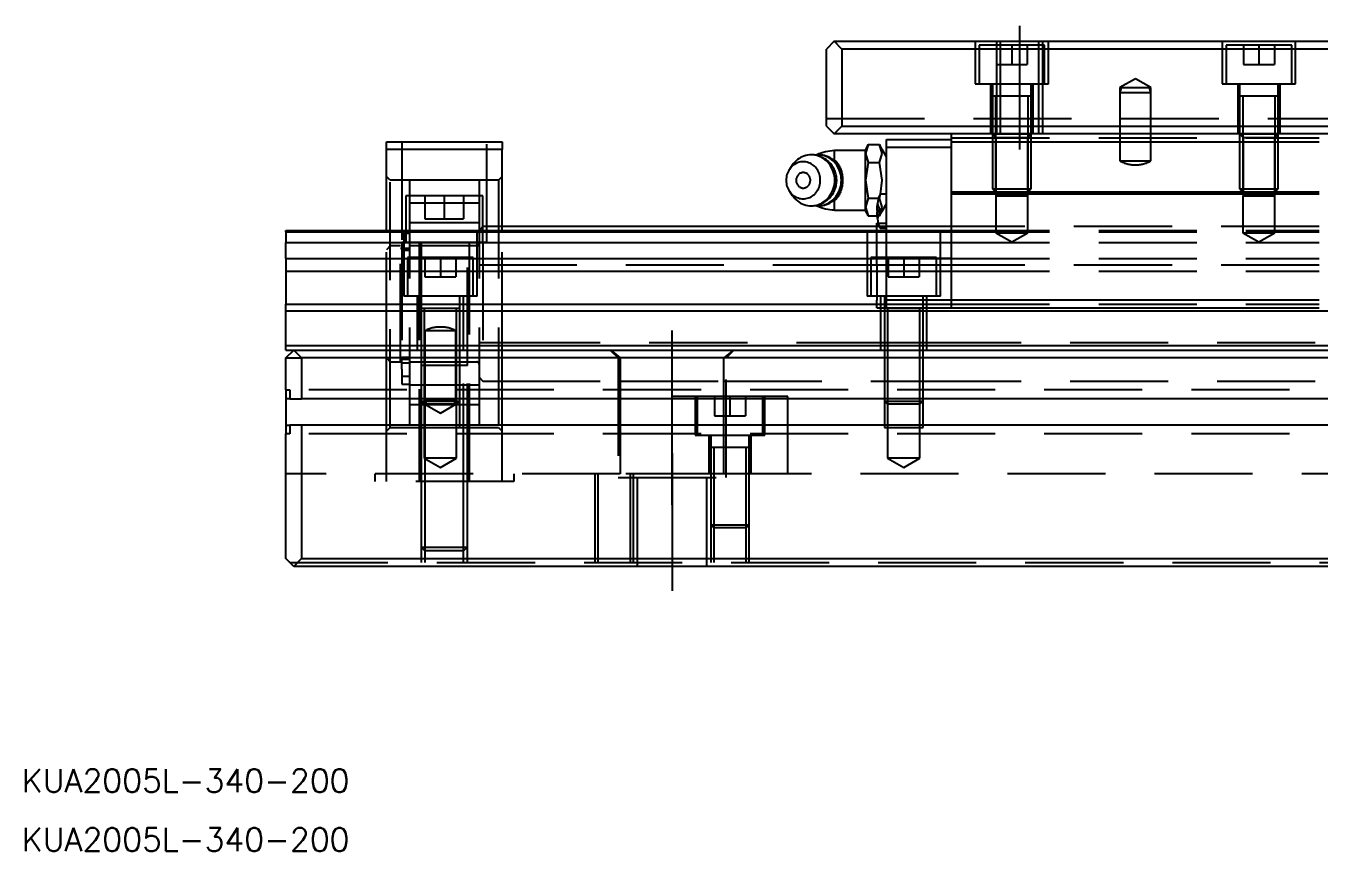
# Model space of a CAD drawing. Extents: x -34 to 620, y -356 to 113.
# Drawn here: x -33.7 to 133.8, y -356.4 to -249.5 of the extents above; entities that cross this region are included whole.
import ezdxf

# ---------------------------------------------------------------- set-up
doc = ezdxf.new("R2010")
doc.units = 0
doc.linetypes.add('CENTER', pattern=[50.8, 31.75, -6.35, 6.35, -6.35])
doc.linetypes.add('DASHED', pattern=[19.05, 12.7, -6.35])
doc.layers.get('0').update_dxf_attribs({"linetype": 'CONTINUOUS'})
doc.layers.add('CENTER', color=1, linetype='CENTER')
doc.styles.get("Standard").update_dxf_attribs({"font": 'txt.shx', "height": 3, "bigfont": 'bigfont.shx'})

# ---------------------------------------------------------------- blocks, each defined once
blk = doc.blocks.new('*U3')
at = {"color": 7, "linetype": 'CONTINUOUS'}
blk.add_text('KUA2005L-340-200', height=3, dxfattribs=at).set_placement((-34.2, -348.8))
blk = doc.blocks.new('*U4')
at = {"color": 7, "linetype": 'CONTINUOUS'}
blk.add_text('KUA2005L-340-200', height=3, dxfattribs=at).set_placement((-34.2, -356.42))

msp = doc.modelspace()

# ---------------------------------------------------------------- linework, layer by layer
at = {"color": 7, "linetype": 'CONTINUOUS'}
for p, q in [((71, -251.54), (70, -252.54)), ((70, -262.54), (70, -252.54)), ((71, -251.54), (269, -251.54)), ((72, -252.54), (71, -251.54)), ((268, -252.54), (72, -252.54)), ((72, -252.54), (72, -262.54)), ((96.5, -258.64), (91.5, -258.64)), ((70, -262.54), (71, -263.54)), ((71, -263.54), (72, -262.54)), ((72, -262.54), (268, -262.54)), ((13, -265.54), (13, -264.54)), ((13, -264.54), (28, -264.54)), ((28, -264.54), (28, -265.54)), ((269, -263.54), (71, -263.54)), ((77.77, -265.24), (77.77, -264.24)), ((77.77, -264.24), (86.2, -264.24)), ((86.2, -264.54), (86.2, -263.54)), ((86.2, -271.04), (86.2, -264.54)), ((86.2, -264.54), (133.8, -264.54)), ((13, -276.04), (13, -265.54)), ((28, -265.54), (13, -265.54)), ((28, -276.04), (28, -265.54)), ((67.55, -266.28), (67.31, -266.33)), ((67.78, -266.25), (67.55, -266.28)), ((68.02, -266.24), (67.78, -266.25)), ((68.26, -266.25), (68.02, -266.24)), ((68.26, -266.25), (68.19, -266.24)), ((68.5, -266.28), (68.26, -266.25)), ((68.42, -266.26), (68.26, -266.25)), ((68.58, -266.29), (68.42, -266.26)), ((68.88, -266.24), (68.47, -266.27)), ((68.73, -266.33), (68.5, -266.28)), ((68.74, -266.32), (68.58, -266.29)), ((69.03, -266.24), (68.88, -266.24)), ((69.12, -266.25), (68.88, -266.24)), ((69.27, -266.25), (69.03, -266.24)), ((69.36, -266.28), (69.12, -266.25)), ((69.51, -266.28), (69.27, -266.25)), ((69.59, -266.33), (69.36, -266.28)), ((69.74, -266.33), (69.51, -266.28)), ((75.04, -265.69), (71.04, -265.69)), ((71.04, -266.93), (71.04, -265.69)), ((75.4, -264.92), (75.04, -265.54)), ((75.4, -264.92), (75.04, -266.08)), ((75.04, -266.08), (75.04, -265.54)), ((75.04, -269.54), (75.04, -266.08)), ((75.04, -266.08), (75.4, -267.23)), ((75.4, -264.92), (75.4, -264.92)), ((75.4, -264.92), (76.87, -264.92)), ((77.22, -265.54), (76.87, -264.92)), ((77.22, -266.08), (76.87, -264.92)), ((76.87, -267.23), (77.22, -266.08)), ((77.77, -266.48), (77.22, -265.54)), ((77.77, -285.04), (77.77, -265.24)), ((77.77, -265.24), (86.2, -265.24)), ((65.56, -267.58), (65.2, -268.12)), ((65.31, -267.97), (65.2, -268.12)), ((65.43, -267.83), (65.31, -267.97)), ((65.56, -267.7), (65.43, -267.83)), ((65.71, -267.38), (65.56, -267.58)), ((65.69, -267.59), (65.56, -267.7)), ((65.84, -267.49), (65.69, -267.59)), ((65.88, -267.19), (65.71, -267.38)), ((65.99, -267.4), (65.84, -267.49)), ((66.05, -267.02), (65.88, -267.19)), ((66.15, -267.32), (65.99, -267.4)), ((66.24, -266.86), (66.05, -267.02)), ((66.31, -267.25), (66.15, -267.32)), ((66.44, -266.72), (66.24, -266.86)), ((66.48, -267.2), (66.31, -267.25)), ((66.64, -266.59), (66.44, -266.72)), ((66.65, -267.17), (66.48, -267.2)), ((66.86, -266.49), (66.64, -266.59)), ((66.82, -267.15), (66.65, -267.17)), ((67, -267.14), (66.82, -267.15)), ((67.08, -266.4), (66.86, -266.49)), ((67.17, -267.15), (67, -267.14)), ((67.31, -266.33), (67.08, -266.4)), ((67.34, -267.17), (67.17, -267.15)), ((67.51, -267.21), (67.34, -267.17)), ((67.68, -267.26), (67.51, -267.21)), ((67.84, -267.33), (67.68, -267.26)), ((68, -267.41), (67.84, -267.33)), ((68.15, -267.5), (68, -267.41)), ((68.29, -267.6), (68.15, -267.5)), ((68.43, -267.72), (68.29, -267.6)), ((68.56, -267.85), (68.43, -267.72)), ((68.67, -267.99), (68.56, -267.85)), ((68.96, -266.4), (68.73, -266.33)), ((68.9, -266.36), (68.74, -266.32)), ((69.06, -266.41), (68.9, -266.36)), ((69.19, -266.49), (68.96, -266.4)), ((69.22, -266.47), (69.06, -266.41)), ((69.4, -266.6), (69.19, -266.49)), ((69.37, -266.53), (69.22, -266.47)), ((69.52, -266.6), (69.37, -266.53)), ((69.61, -266.73), (69.4, -266.6)), ((69.66, -266.68), (69.52, -266.6)), ((69.82, -266.4), (69.59, -266.33)), ((69.81, -266.87), (69.61, -266.73)), ((69.8, -266.76), (69.66, -266.68)), ((69.97, -266.4), (69.74, -266.33)), ((69.94, -266.86), (69.8, -266.76)), ((70, -267.03), (69.81, -266.87)), ((70.04, -266.49), (69.82, -266.4)), ((70.07, -266.96), (69.94, -266.86)), ((70.2, -266.49), (69.97, -266.4)), ((70.17, -267.21), (70, -267.03)), ((70.26, -266.6), (70.04, -266.49)), ((70.2, -267.06), (70.07, -266.96)), ((70.34, -267.4), (70.17, -267.21)), ((70.42, -266.6), (70.2, -266.49)), ((70.32, -267.18), (70.2, -267.06)), ((70.47, -266.73), (70.26, -266.6)), ((70.28, -266.53), (71.04, -266.93)), ((70.44, -267.29), (70.32, -267.18)), ((70.49, -267.6), (70.34, -267.4)), ((70.62, -266.73), (70.42, -266.6)), ((70.55, -267.42), (70.44, -267.29)), ((70.67, -266.87), (70.47, -266.73)), ((70.62, -267.82), (70.49, -267.6)), ((70.65, -267.55), (70.55, -267.42)), ((70.82, -266.87), (70.62, -266.73)), ((70.74, -268.04), (70.62, -267.82)), ((70.75, -267.68), (70.65, -267.55)), ((70.86, -267.03), (70.67, -266.87)), ((70.84, -267.82), (70.75, -267.68)), ((71.01, -267.03), (70.82, -266.87)), ((70.92, -267.96), (70.84, -267.82)), ((71.03, -267.21), (70.86, -267.03)), ((70.99, -268.11), (70.92, -267.96)), ((71.19, -267.21), (71.01, -267.03)), ((71.2, -267.4), (71.03, -267.21)), ((71.04, -266.93), (71.14, -267.02)), ((71.14, -267.02), (71.23, -267.11)), ((71.35, -267.4), (71.19, -267.21)), ((71.34, -267.6), (71.2, -267.4)), ((71.23, -267.11), (71.32, -267.21)), ((71.32, -267.21), (71.41, -267.32)), ((71.48, -267.82), (71.34, -267.6)), ((71.5, -267.6), (71.35, -267.4)), ((71.41, -267.32), (71.49, -267.43)), ((71.59, -268.04), (71.48, -267.82)), ((71.49, -267.43), (71.56, -267.54)), ((71.63, -267.82), (71.5, -267.6)), ((71.56, -267.54), (71.63, -267.67)), ((71.63, -267.67), (71.7, -267.79)), ((71.75, -268.04), (71.63, -267.82)), ((71.7, -267.79), (71.76, -267.92)), ((71.76, -267.92), (71.82, -268.06)), ((75.4, -267.23), (75.04, -269.54)), ((75.4, -267.23), (76.87, -267.23)), ((77.22, -269.54), (76.87, -267.23)), ((64.8, -269.16), (64.77, -269.35)), ((64.77, -269.35), (64.77, -269.54)), ((64.77, -269.54), (64.77, -269.73)), ((64.83, -268.97), (64.8, -269.16)), ((64.88, -268.79), (64.83, -268.97)), ((64.94, -268.61), (64.88, -268.79)), ((65.02, -268.44), (64.94, -268.61)), ((65.1, -268.27), (65.02, -268.44)), ((65.2, -268.12), (65.1, -268.27)), ((66.08, -269.37), (66.06, -269.45)), ((66.06, -269.45), (66.06, -269.54)), ((66.06, -269.54), (66.06, -269.63)), ((66.06, -269.63), (66.08, -269.71)), ((66.09, -269.28), (66.08, -269.37)), ((66.12, -269.2), (66.09, -269.28)), ((66.15, -269.12), (66.12, -269.2)), ((66.19, -269.04), (66.15, -269.12)), ((66.23, -268.97), (66.19, -269.04)), ((66.28, -268.9), (66.23, -268.97)), ((66.33, -268.83), (66.28, -268.9)), ((66.39, -268.77), (66.33, -268.83)), ((66.46, -268.72), (66.39, -268.77)), ((66.52, -268.67), (66.46, -268.72)), ((66.59, -268.63), (66.52, -268.67)), ((66.67, -268.6), (66.59, -268.63)), ((66.75, -268.57), (66.67, -268.6)), ((66.82, -268.56), (66.75, -268.57)), ((66.9, -268.54), (66.82, -268.56)), ((66.99, -268.54), (66.9, -268.54)), ((67.07, -268.54), (66.99, -268.54)), ((67.15, -268.56), (67.07, -268.54)), ((67.22, -268.57), (67.15, -268.56)), ((67.3, -268.6), (67.22, -268.57)), ((67.38, -268.63), (67.3, -268.6)), ((67.45, -268.67), (67.38, -268.63)), ((67.52, -268.72), (67.45, -268.67)), ((67.58, -268.77), (67.52, -268.72)), ((67.64, -268.83), (67.58, -268.77)), ((67.69, -268.9), (67.64, -268.83)), ((67.74, -268.97), (67.69, -268.9)), ((67.79, -269.04), (67.74, -268.97)), ((67.82, -269.12), (67.79, -269.04)), ((67.85, -269.2), (67.82, -269.12)), ((67.88, -269.28), (67.85, -269.2)), ((67.9, -269.37), (67.88, -269.28)), ((67.91, -269.45), (67.9, -269.37)), ((67.9, -269.71), (67.91, -269.63)), ((67.91, -269.54), (67.91, -269.45)), ((67.91, -269.63), (67.91, -269.54)), ((68.78, -268.13), (68.67, -267.99)), ((68.88, -268.29), (68.78, -268.13)), ((68.96, -268.45), (68.88, -268.29)), ((69.03, -268.62), (68.96, -268.45)), ((69.09, -268.8), (69.03, -268.62)), ((69.14, -268.98), (69.09, -268.8)), ((69.18, -269.17), (69.14, -268.98)), ((69.2, -269.35), (69.18, -269.17)), ((69.2, -269.54), (69.2, -269.35)), ((69.2, -269.73), (69.2, -269.54)), ((70.84, -268.28), (70.74, -268.04)), ((70.92, -268.52), (70.84, -268.28)), ((70.98, -268.77), (70.92, -268.52)), ((71.03, -269.02), (70.98, -268.77)), ((71.06, -268.26), (70.99, -268.11)), ((71.06, -269.28), (71.03, -269.02)), ((71.12, -268.42), (71.06, -268.26)), ((71.07, -269.54), (71.06, -269.28)), ((71.06, -269.8), (71.07, -269.54)), ((71.17, -268.57), (71.12, -268.42)), ((71.22, -268.73), (71.17, -268.57)), ((71.25, -268.89), (71.22, -268.73)), ((71.28, -269.05), (71.25, -268.89)), ((71.3, -269.22), (71.28, -269.05)), ((71.31, -269.38), (71.3, -269.22)), ((71.32, -269.54), (71.31, -269.38)), ((71.31, -269.76), (71.32, -269.6)), ((71.32, -269.6), (71.32, -269.54)), ((71.69, -268.28), (71.59, -268.04)), ((71.78, -268.52), (71.69, -268.28)), ((71.85, -268.28), (71.75, -268.04)), ((71.84, -268.77), (71.78, -268.52)), ((71.82, -268.06), (71.86, -268.17)), ((71.89, -269.02), (71.84, -268.77)), ((71.93, -268.52), (71.85, -268.28)), ((71.86, -268.17), (71.9, -268.29)), ((71.92, -269.28), (71.89, -269.02)), ((71.9, -268.29), (71.93, -268.41)), ((71.93, -269.54), (71.92, -269.28)), ((71.92, -269.8), (71.93, -269.54)), ((71.93, -268.41), (71.96, -268.53)), ((72, -268.77), (71.93, -268.52)), ((71.96, -268.53), (71.99, -268.65)), ((71.99, -268.65), (72.02, -268.78)), ((72.04, -269.02), (72, -268.77)), ((72.02, -268.78), (72.04, -268.93)), ((72.04, -268.93), (72.06, -269.08)), ((72.07, -269.28), (72.04, -269.02)), ((72.06, -269.08), (72.07, -269.23)), ((72.07, -269.23), (72.08, -269.39)), ((72.08, -269.54), (72.07, -269.28)), ((72.07, -269.8), (72.08, -269.54)), ((72.08, -269.39), (72.08, -269.54)), ((72.08, -269.54), (72.08, -269.54)), ((72.08, -269.54), (72.08, -269.67)), ((75.04, -269.54), (75.4, -271.85)), ((75.04, -273), (75.04, -269.54)), ((77, -271.34), (77.22, -269.54)), ((64.77, -269.73), (64.8, -269.92)), ((64.8, -269.92), (64.83, -270.11)), ((64.83, -270.11), (64.88, -270.29)), ((64.88, -270.29), (64.94, -270.47)), ((64.94, -270.47), (65.02, -270.64)), ((65.02, -270.64), (65.1, -270.81)), ((65.1, -270.81), (65.2, -270.96)), ((65.2, -270.96), (65.56, -271.5)), ((65.2, -270.96), (65.31, -271.11)), ((65.31, -271.11), (65.43, -271.25)), ((65.43, -271.25), (65.56, -271.38)), ((66.08, -269.71), (66.09, -269.8)), ((66.09, -269.8), (66.12, -269.88)), ((66.12, -269.88), (66.15, -269.96)), ((66.15, -269.96), (66.19, -270.04)), ((66.19, -270.04), (66.23, -270.11)), ((66.23, -270.11), (66.28, -270.18)), ((66.28, -270.18), (66.33, -270.25)), ((66.33, -270.25), (66.39, -270.31)), ((66.39, -270.31), (66.46, -270.36)), ((66.46, -270.36), (66.52, -270.41)), ((66.52, -270.41), (66.59, -270.45)), ((66.59, -270.45), (66.67, -270.48)), ((66.67, -270.48), (66.75, -270.51)), ((66.75, -270.51), (66.82, -270.52)), ((66.82, -270.52), (66.9, -270.54)), ((66.9, -270.54), (66.99, -270.54)), ((66.99, -270.54), (67.07, -270.54)), ((67.07, -270.54), (67.15, -270.52)), ((67.15, -270.52), (67.22, -270.51)), ((67.22, -270.51), (67.3, -270.48)), ((67.3, -270.48), (67.38, -270.45)), ((67.38, -270.45), (67.45, -270.41)), ((67.45, -270.41), (67.52, -270.36)), ((67.52, -270.36), (67.58, -270.31)), ((67.58, -270.31), (67.64, -270.25)), ((67.64, -270.25), (67.69, -270.18)), ((67.69, -270.18), (67.74, -270.11)), ((67.74, -270.11), (67.79, -270.04)), ((67.79, -270.04), (67.82, -269.96)), ((67.82, -269.96), (67.85, -269.88)), ((67.85, -269.88), (67.88, -269.8)), ((67.88, -269.8), (67.9, -269.71)), ((68.43, -271.36), (68.56, -271.23)), ((68.56, -271.23), (68.67, -271.09)), ((68.67, -271.09), (68.78, -270.95)), ((68.78, -270.95), (68.88, -270.79)), ((68.88, -270.79), (68.96, -270.63)), ((68.96, -270.63), (69.03, -270.46)), ((69.03, -270.46), (69.09, -270.28)), ((69.09, -270.28), (69.14, -270.1)), ((69.14, -270.1), (69.18, -269.91)), ((69.18, -269.91), (69.2, -269.73)), ((70.49, -271.48), (70.62, -271.26)), ((70.62, -271.26), (70.74, -271.04)), ((70.72, -271.43), (70.81, -271.3)), ((70.74, -271.04), (70.84, -270.8)), ((70.81, -271.3), (70.89, -271.16)), ((70.84, -270.8), (70.92, -270.56)), ((70.89, -271.16), (70.97, -271.01)), ((70.92, -270.56), (70.98, -270.31)), ((70.97, -271.01), (71.04, -270.87)), ((70.98, -270.31), (71.03, -270.06)), ((71.03, -270.06), (71.06, -269.8)), ((71.04, -270.87), (71.1, -270.72)), ((71.1, -270.72), (71.16, -270.56)), ((71.16, -270.56), (71.2, -270.41)), ((71.2, -270.41), (71.24, -270.25)), ((71.24, -270.25), (71.27, -270.09)), ((71.27, -270.09), (71.3, -269.92)), ((71.3, -269.92), (71.31, -269.76)), ((71.34, -271.48), (71.48, -271.26)), ((71.48, -271.26), (71.59, -271.04)), ((71.5, -271.48), (71.63, -271.26)), ((71.59, -271.04), (71.69, -270.8)), ((71.63, -271.26), (71.75, -271.04)), ((71.7, -271.29), (71.63, -271.41)), ((71.69, -270.8), (71.78, -270.56)), ((71.76, -271.16), (71.7, -271.29)), ((71.75, -271.04), (71.85, -270.8)), ((71.82, -271.02), (71.76, -271.16)), ((71.78, -270.56), (71.84, -270.31)), ((71.87, -270.88), (71.82, -271.02)), ((71.84, -270.31), (71.89, -270.06)), ((71.85, -270.8), (71.93, -270.56)), ((71.91, -270.74), (71.87, -270.88)), ((71.89, -270.06), (71.92, -269.8)), ((71.95, -270.6), (71.91, -270.74)), ((71.93, -270.56), (72, -270.31)), ((71.99, -270.45), (71.95, -270.6)), ((72.02, -270.3), (71.99, -270.45)), ((72, -270.31), (72.04, -270.06)), ((72.04, -270.18), (72.02, -270.3)), ((72.04, -270.06), (72.07, -269.8)), ((72.05, -270.05), (72.04, -270.18)), ((72.06, -269.92), (72.05, -270.05)), ((72.07, -269.8), (72.06, -269.92)), ((72.08, -269.67), (72.07, -269.8)), ((86.2, -271.29), (86.2, -271.04)), ((86.2, -271.04), (133.8, -271.04)), ((86.2, -285.04), (86.2, -271.29)), ((86.2, -271.29), (133.8, -271.29)), ((65.56, -271.38), (65.69, -271.49)), ((65.56, -271.5), (65.71, -271.7)), ((65.69, -271.49), (65.84, -271.59)), ((65.71, -271.7), (65.88, -271.89)), ((65.84, -271.59), (65.99, -271.68)), ((65.88, -271.89), (66.05, -272.06)), ((65.99, -271.68), (66.15, -271.76)), ((66.05, -272.06), (66.24, -272.22)), ((66.15, -271.76), (66.31, -271.83)), ((66.24, -272.22), (66.44, -272.36)), ((66.31, -271.83), (66.48, -271.88)), ((66.44, -272.36), (66.64, -272.49)), ((66.48, -271.88), (66.65, -271.91)), ((66.64, -272.49), (66.86, -272.59)), ((66.65, -271.91), (66.82, -271.93)), ((66.82, -271.93), (67, -271.94)), ((66.86, -272.59), (67.08, -272.68)), ((67, -271.94), (67.17, -271.93)), ((67.08, -272.68), (67.31, -272.75)), ((67.17, -271.93), (67.34, -271.91)), ((67.31, -272.75), (67.55, -272.8)), ((67.34, -271.91), (67.51, -271.87)), ((67.51, -271.87), (67.68, -271.82)), ((67.55, -272.8), (67.78, -272.83)), ((67.68, -271.82), (67.84, -271.75)), ((67.78, -272.83), (68.02, -272.84)), ((67.84, -271.75), (68, -271.67)), ((68, -271.67), (68.15, -271.58)), ((68.02, -272.84), (68.26, -272.83)), ((68.15, -271.58), (68.29, -271.48)), ((68.19, -272.84), (68.25, -272.83)), ((68.25, -272.83), (68.41, -272.82)), ((68.26, -272.83), (68.5, -272.8)), ((68.29, -271.48), (68.43, -271.36)), ((68.41, -272.82), (68.57, -272.79)), ((68.47, -272.81), (68.88, -272.84)), ((68.5, -272.8), (68.73, -272.75)), ((68.57, -272.79), (68.73, -272.76)), ((68.73, -272.75), (68.96, -272.68)), ((68.73, -272.76), (68.89, -272.72)), ((68.88, -272.84), (69.12, -272.83)), ((68.88, -272.84), (69.03, -272.84)), ((68.89, -272.72), (69.05, -272.68)), ((68.96, -272.68), (69.19, -272.59)), ((69.03, -272.84), (69.27, -272.83)), ((69.05, -272.68), (69.2, -272.62)), ((69.12, -272.83), (69.36, -272.8)), ((69.19, -272.59), (69.4, -272.48)), ((69.2, -272.62), (69.35, -272.56)), ((69.27, -272.83), (69.51, -272.8)), ((69.35, -272.56), (69.5, -272.49)), ((69.36, -272.8), (69.59, -272.75)), ((69.4, -272.48), (69.61, -272.35)), ((69.5, -272.49), (69.64, -272.41)), ((69.51, -272.8), (69.74, -272.75)), ((69.59, -272.75), (69.82, -272.68)), ((69.61, -272.35), (69.81, -272.21)), ((69.64, -272.41), (69.78, -272.33)), ((69.74, -272.75), (69.97, -272.68)), ((69.78, -272.33), (69.92, -272.24)), ((69.81, -272.21), (70, -272.05)), ((69.82, -272.68), (70.04, -272.59)), ((69.92, -272.24), (70.05, -272.14)), ((69.97, -272.68), (70.2, -272.59)), ((70, -272.05), (70.17, -271.87)), ((70.04, -272.59), (70.26, -272.48)), ((70.05, -272.14), (70.18, -272.04)), ((70.17, -271.87), (70.34, -271.68)), ((70.18, -272.04), (70.3, -271.93)), ((70.2, -272.59), (70.42, -272.48)), ((70.26, -272.48), (70.47, -272.35)), ((71.04, -272.15), (70.28, -272.55)), ((70.3, -271.93), (70.41, -271.81)), ((70.34, -271.68), (70.49, -271.48)), ((70.41, -271.81), (70.52, -271.69)), ((70.42, -272.48), (70.62, -272.35)), ((70.47, -272.35), (70.67, -272.21)), ((70.52, -271.69), (70.62, -271.56)), ((70.62, -271.56), (70.72, -271.43)), ((70.62, -272.35), (70.82, -272.21)), ((70.67, -272.21), (70.86, -272.05)), ((70.82, -272.21), (71.01, -272.05)), ((70.86, -272.05), (71.03, -271.87)), ((71.01, -272.05), (71.19, -271.87)), ((71.03, -271.87), (71.2, -271.68)), ((71.14, -272.06), (71.04, -272.15)), ((71.04, -273.39), (71.04, -272.15)), ((71.23, -271.97), (71.14, -272.06)), ((71.19, -271.87), (71.35, -271.68)), ((71.2, -271.68), (71.34, -271.48)), ((71.32, -271.87), (71.23, -271.97)), ((71.41, -271.76), (71.32, -271.87)), ((71.35, -271.68), (71.5, -271.48)), ((71.49, -271.65), (71.41, -271.76)), ((71.56, -271.54), (71.49, -271.65)), ((71.63, -271.41), (71.56, -271.54)), ((75.4, -271.85), (75.04, -273)), ((75.04, -273.54), (75.04, -273)), ((75.04, -273), (75.4, -274.16)), ((75.4, -271.85), (76.74, -271.85)), ((77.77, -271.34), (76.99, -271.34)), ((71.04, -273.39), (75.04, -273.39)), ((75.04, -273.54), (75.4, -274.16)), ((75.4, -274.16), (75.4, -274.16)), ((75.4, -274.16), (76.53, -274.16)), ((76.5, -273.44), (76.58, -273.44)), ((76.58, -273.64), (76.5, -273.64)), ((76.58, -273.44), (76.58, -273.64)), ((0, -276.2), (0, -276.04)), ((0, -276.04), (76.5, -276.04)), ((0, -276.2), (0, -277.6)), ((0, -276.2), (76.5, -276.2)), ((76.5, -275.54), (28, -275.54)), ((76.5, -277.71), (76.5, -275.11)), ((76.5, -275.11), (76.71, -275.11)), ((76.99, -275.74), (77.77, -275.74)), ((0, -277.6), (76.5, -277.6)), ((0, -279.68), (0, -277.6)), ((76.5, -279.62), (76.5, -277.71)), ((0, -279.68), (0, -281.3)), ((0, -279.68), (76.5, -279.68)), ((76.5, -280.47), (76.5, -279.62)), ((76.5, -279.62), (77.77, -279.62)), ((0, -281.3), (0, -285.59)), ((0, -281.3), (76.5, -281.3)), ((76.5, -280.47), (76.5, -285.08)), ((76.5, -280.47), (77.77, -280.47)), ((0, -285.59), (76.5, -285.59)), ((0, -286.44), (0, -285.59)), ((76.5, -286.04), (76.5, -285.08)), ((76.5, -286.04), (77.77, -286.04)), ((77.77, -286.04), (77.77, -285.04)), ((77.77, -285.04), (86.2, -285.04)), ((77.77, -286.04), (86.2, -286.04)), ((86.2, -286.04), (86.2, -285.04)), ((86.2, -285.04), (133.8, -285.04)), ((86.2, -286.04), (133.8, -286.04)), ((0, -286.44), (340, -286.44)), ((0, -290.94), (0, -286.44)), ((0, -291.54), (0, -290.94)), ((0, -290.94), (340, -290.94)), ((0, -292.54), (1, -291.54)), ((0, -291.54), (1, -291.54)), ((0, -296.69), (0, -292.54)), ((1, -291.54), (339, -291.54)), ((1, -291.54), (2, -292.54)), ((338, -292.54), (2, -292.54)), ((2, -292.54), (2, -297.84)), ((23.5, -293.54), (17.5, -293.54)), ((23.5, -293.54), (17.5, -293.54)), ((0, -296.69), (0, -297.84)), ((0, -296.69), (0.5, -296.69)), ((0, -297.84), (0, -301.24)), ((0.5, -297.84), (0, -297.84)), ((0.5, -296.69), (0.5, -297.84)), ((0.5, -297.84), (2, -297.84)), ((338, -297.84), (2, -297.84)), ((0, -301.24), (0, -302.39)), ((0, -301.24), (0.5, -301.24)), ((2, -301.24), (0.5, -301.24)), ((0.5, -301.24), (0.5, -302.39)), ((338, -301.24), (2, -301.24)), ((2, -301.24), (2, -318.54)), ((0.5, -302.39), (0, -302.39)), ((0, -318.54), (0, -302.39)), ((1, -319.54), (0, -318.54)), ((2, -318.54), (1, -319.54)), ((339, -319.54), (1, -319.54)), ((2, -318.54), (338, -318.54))]:
    msp.add_line(p, q, dxfattribs=at)
at = {"color": 3, "linetype": 'DASHED'}
for p, q in [((89.25, -251.54), (89.25, -257.04)), ((89.75, -252.04), (89.75, -257.04)), ((98.25, -252.04), (89.75, -252.04)), ((92, -251.54), (92, -252.04)), ((92, -252.04), (92, -254.54)), ((92.5, -251.54), (92.5, -263.54)), ((94, -252.04), (94, -254.54)), ((96, -252.04), (96, -254.54)), ((97.5, -263.54), (97.5, -251.54)), ((98, -252.04), (98, -251.54)), ((98, -257.04), (98, -252.04)), ((98.25, -257.04), (98.25, -252.04)), ((98.75, -257.04), (98.75, -251.54)), ((121.25, -251.54), (121.25, -257.04)), ((121.75, -252.04), (121.75, -257.04)), ((130.25, -252.04), (121.75, -252.04)), ((124, -252.04), (124, -254.54)), ((126, -252.04), (126, -254.54)), ((128, -252.04), (128, -254.54)), ((130.25, -257.04), (130.25, -252.04)), ((130.75, -257.04), (130.75, -251.54)), ((92, -254.54), (92, -257.04)), ((92, -254.54), (94, -254.54)), ((94, -254.54), (96, -254.54)), ((124, -254.54), (126, -254.54)), ((126, -254.54), (128, -254.54)), ((89.25, -257.04), (98.75, -257.04)), ((91.25, -257.04), (91.25, -263.54)), ((91.5, -257.04), (91.5, -258.64)), ((92, -257.04), (92, -258.64)), ((96.5, -258.64), (96.5, -257.04)), ((96.75, -263.54), (96.75, -257.04)), ((98, -263.54), (98, -257.04)), ((110, -256.39), (108, -257.54)), ((108, -257.54), (108, -258.17)), ((108.17, -257.54), (108, -258.17)), ((108, -257.54), (110, -257.54)), ((112, -257.54), (110, -256.39)), ((110, -257.54), (112, -257.54)), ((112, -258.17), (111.83, -257.54)), ((112, -258.17), (112, -257.54)), ((121.25, -257.04), (130.75, -257.04)), ((123.25, -257.04), (123.25, -263.54)), ((123.5, -257.04), (123.5, -258.64)), ((128.5, -258.64), (128.5, -257.04)), ((128.75, -263.54), (128.75, -257.04)), ((91.5, -258.64), (91.5, -258.65)), ((91.5, -258.64), (91.5, -263.54)), ((91.5, -258.64), (91.5, -258.64)), ((96.5, -258.64), (91.5, -258.64)), ((91.9, -258.64), (91.9, -263.54)), ((92, -258.64), (92, -263.54)), ((96.1, -263.54), (96.1, -258.64)), ((96.5, -258.65), (96.5, -258.64)), ((96.5, -258.64), (96.5, -258.64)), ((96.5, -263.54), (96.5, -258.64)), ((108, -258.17), (108, -263.54)), ((108, -258.17), (112, -258.17)), ((112, -263.54), (112, -258.17)), ((123.5, -258.64), (123.5, -263.54)), ((123.5, -258.64), (123.5, -258.64)), ((123.5, -258.64), (123.5, -258.65)), ((128.5, -258.64), (123.5, -258.64)), ((128.5, -258.64), (123.5, -258.64)), ((128.5, -258.64), (123.5, -258.64)), ((128.5, -258.64), (123.5, -258.64)), ((123.9, -258.64), (123.9, -263.54)), ((128.1, -263.54), (128.1, -258.64)), ((128.5, -258.64), (128.5, -258.64)), ((128.5, -263.54), (128.5, -258.64)), ((128.5, -258.65), (128.5, -258.64)), ((70, -261.54), (270, -261.54)), ((15, -264.54), (15, -277.54)), ((26, -277.54), (26, -264.54)), ((86.2, -264.04), (133.8, -264.04)), ((91.5, -263.54), (91.94, -263.98)), ((91.5, -263.54), (91.5, -270.64)), ((91.5, -263.54), (96.5, -263.54)), ((91.9, -263.54), (91.9, -271.04)), ((91.94, -263.98), (91.94, -271.54)), ((91.94, -263.98), (96.06, -263.98)), ((96.06, -263.98), (96.5, -263.54)), ((96.06, -271.54), (96.06, -263.98)), ((96.1, -271.04), (96.1, -263.54)), ((96.5, -270.64), (96.5, -263.54)), ((108, -263.54), (108, -267.04)), ((112, -267.04), (112, -263.54)), ((123.5, -263.54), (123.94, -263.98)), ((123.5, -263.54), (123.5, -270.64)), ((123.5, -263.54), (128.5, -263.54)), ((123.9, -263.54), (123.9, -271.04)), ((123.94, -263.98), (123.94, -271.54)), ((123.94, -263.98), (128.06, -263.98)), ((128.06, -263.98), (128.5, -263.54)), ((128.06, -271.54), (128.06, -263.98)), ((128.1, -271.04), (128.1, -263.54)), ((128.5, -270.64), (128.5, -263.54)), ((75.04, -266.08), (75.4, -264.92)), ((76.87, -264.92), (77.22, -266.08)), ((108, -267.04), (112, -267.04)), ((109.94, -267.54), (110.06, -267.54)), ((13.5, -269.54), (13, -269.04)), ((16, -269.54), (13.5, -269.54)), ((13.5, -301.54), (13.5, -269.54)), ((25, -269.54), (16, -269.54)), ((16, -269.54), (16, -301.54)), ((27.5, -269.54), (25, -269.54)), ((25, -269.54), (25, -301.54)), ((28, -269.04), (27.5, -269.54)), ((27.5, -269.54), (27.5, -301.54)), ((91.5, -270.64), (91.9, -271.04)), ((91.5, -270.64), (96.5, -270.64)), ((96.1, -271.04), (96.5, -270.64)), ((123.5, -270.64), (123.9, -271.04)), ((123.5, -270.64), (128.5, -270.64)), ((128.1, -271.04), (128.5, -270.64)), ((15.5, -271.54), (15.5, -277.54)), ((25.5, -271.54), (15.5, -271.54)), ((25, -272.51), (16, -272.51)), ((18, -271.54), (18, -274.54)), ((20.5, -271.54), (20.5, -274.54)), ((23, -271.54), (23, -274.54)), ((25.5, -277.54), (25.5, -271.54)), ((75.4, -274.16), (75.04, -273)), ((76.58, -272.54), (76.9, -273.44)), ((76.58, -272.54), (76.58, -272.54)), ((76.58, -272.54), (76.58, -272.54)), ((76.58, -272.54), (76.58, -272.54)), ((76.58, -272.54), (76.58, -272.54)), ((76.74, -271.85), (76.87, -271.85)), ((76.87, -271.85), (77, -271.34)), ((77.22, -273), (76.87, -271.85)), ((77.22, -273), (76.87, -274.16)), ((76.87, -274.16), (77.22, -273)), ((77.22, -273.54), (77.77, -272.6)), ((91.93, -271.54), (91.93, -276.34)), ((91.93, -271.54), (96.07, -271.54)), ((96.07, -276.34), (96.07, -271.54)), ((123.93, -271.54), (123.93, -276.34)), ((123.93, -271.54), (128.07, -271.54)), ((128.07, -276.34), (128.07, -271.54)), ((18, -274.54), (20.5, -274.54)), ((20.5, -274.54), (23, -274.54)), ((76.53, -274.16), (76.87, -274.16)), ((76.9, -273.44), (76.58, -273.44)), ((76.9, -273.64), (76.58, -274.54)), ((76.9, -273.64), (76.58, -273.64)), ((76.58, -274.54), (76.58, -274.54)), ((76.58, -274.54), (76.58, -274.54)), ((76.87, -274.16), (77.22, -273.54)), ((76.9, -273.44), (76.94, -273.54)), ((76.9, -273.64), (76.94, -273.54)), ((13, -291.54), (13, -276.04)), ((15.25, -276.04), (15.25, -284.54)), ((25, -275.06), (16, -275.06)), ((24.75, -284.54), (24.75, -276.04)), ((25.5, -275.54), (25, -276.04)), ((28, -275.54), (25.5, -275.54)), ((28, -291.54), (28, -276.04)), ((75.25, -276.04), (75.25, -284.54)), ((76.84, -275.54), (76.5, -275.54)), ((76.5, -276.04), (77.77, -276.04)), ((76.5, -276.2), (77.77, -276.2)), ((76.71, -275.11), (77.77, -275.11)), ((77.77, -275.54), (76.84, -275.54)), ((86.2, -275.54), (77.77, -275.54)), ((77.77, -276.04), (86.2, -276.04)), ((77.77, -276.2), (86.2, -276.2)), ((84.75, -284.54), (84.75, -276.04)), ((133.8, -275.54), (86.2, -275.54)), ((86.2, -276.04), (133.8, -276.04)), ((86.2, -276.2), (133.8, -276.2)), ((91.93, -276.34), (94, -277.53)), ((91.93, -276.34), (96.07, -276.34)), ((94, -277.53), (96.07, -276.34)), ((123.93, -276.34), (126, -277.53)), ((123.93, -276.34), (128.07, -276.34)), ((126, -277.53), (128.07, -276.34)), ((16, -276.44), (15, -276.44)), ((15, -277.54), (26, -277.54)), ((15, -277.54), (15, -292.41)), ((17.25, -277.54), (17.25, -308.54)), ((17.5, -277.54), (17.5, -284.54)), ((23.5, -293.54), (23.5, -277.54)), ((23.75, -308.54), (23.75, -277.54)), ((25.5, -277.54), (25.5, -295.54)), ((76.5, -277.6), (77.77, -277.6)), ((77.77, -277.6), (86.2, -277.6)), ((86.2, -277.6), (133.8, -277.6)), ((13.5, -278.04), (13, -278.54)), ((14.85, -278.04), (13.5, -278.04)), ((14.85, -293.04), (14.85, -278.04)), ((16, -278.39), (14.85, -278.39)), ((16, -278.64), (15, -278.64)), ((15.75, -279.54), (15.75, -284.54)), ((24.25, -279.54), (15.75, -279.54)), ((24.7, -278.04), (16, -278.04)), ((24.7, -278.04), (16, -278.04)), ((18, -279.54), (18, -282.04)), ((20, -279.54), (20, -282.04)), ((22, -279.54), (22, -282.04)), ((24.25, -284.54), (24.25, -279.54)), ((25, -278.04), (24.7, -278.04)), ((75.75, -279.54), (75.75, -284.54)), ((76.5, -279.54), (75.75, -279.54)), ((77.77, -279.54), (76.5, -279.54)), ((76.5, -279.68), (77.77, -279.68)), ((84.25, -279.54), (77.77, -279.54)), ((77.77, -279.62), (86.2, -279.62)), ((77.77, -279.68), (86.2, -279.68)), ((78, -279.54), (78, -282.04)), ((80, -279.54), (80, -282.04)), ((82, -279.54), (82, -282.04)), ((84.25, -284.54), (84.25, -279.54)), ((86.2, -279.68), (133.8, -279.68)), ((28, -280.54), (25, -280.54)), ((75.75, -280.54), (28, -280.54)), ((76.5, -280.54), (75.75, -280.54)), ((77.77, -280.54), (76.5, -280.54)), ((76.5, -281.3), (77.77, -281.3)), ((77.77, -280.47), (86.2, -280.47)), ((86.2, -280.54), (77.77, -280.54)), ((77.77, -281.3), (86.2, -281.3)), ((133.8, -280.54), (86.2, -280.54)), ((86.2, -281.3), (133.8, -281.3)), ((18, -282.04), (20, -282.04)), ((20, -282.04), (22, -282.04)), ((78, -282.04), (80, -282.04)), ((80, -282.04), (82, -282.04)), ((24.75, -284.54), (15.25, -284.54)), ((17, -284.54), (17, -291.54)), ((17.5, -284.54), (17.5, -286.14)), ((22.5, -286.14), (22.5, -284.54)), ((23, -291.54), (23, -284.54)), ((84.75, -284.54), (75.25, -284.54)), ((77, -284.54), (77, -291.54)), ((77.5, -284.54), (77.5, -286.04)), ((82.5, -286.04), (82.5, -284.54)), ((83, -291.54), (83, -284.54)), ((17.5, -286.13), (17.5, -286.14)), ((17.5, -286.14), (17.5, -291.54)), ((17.5, -286.14), (17.5, -286.14)), ((22.5, -286.14), (17.5, -286.14)), ((17.9, -286.14), (17.9, -291.54)), ((22.1, -291.54), (22.1, -286.14)), ((22.5, -286.14), (22.5, -286.13)), ((22.5, -291.54), (22.5, -286.14)), ((22.5, -286.14), (22.5, -286.14)), ((76.5, -285.59), (77.77, -285.59)), ((77.5, -286.04), (77.5, -286.14)), ((77.5, -286.13), (77.5, -286.14)), ((77.5, -286.14), (77.5, -286.14)), ((77.5, -286.14), (77.5, -291.54)), ((82.5, -286.14), (77.5, -286.14)), ((77.77, -285.59), (86.2, -285.59)), ((77.9, -286.14), (77.9, -291.54)), ((82.1, -291.54), (82.1, -286.14)), ((82.5, -286.14), (82.5, -286.04)), ((82.5, -286.14), (82.5, -286.13)), ((82.5, -286.14), (82.5, -286.14)), ((82.5, -291.54), (82.5, -286.14)), ((86.2, -285.59), (133.8, -285.59)), ((18, -289.04), (18, -291.54)), ((22, -289.04), (18, -289.04)), ((20.06, -288.54), (19.94, -288.54)), ((22, -291.54), (22, -289.04)), ((25, -290.54), (28, -290.54)), ((28, -290.54), (77.5, -290.54)), ((77.5, -290.54), (77.9, -290.54)), ((77.9, -290.54), (82.1, -290.54)), ((82.1, -290.54), (82.5, -290.54)), ((82.5, -290.54), (135, -290.54)), ((0, -292.54), (2, -292.54)), ((13, -297.84), (13, -291.54)), ((13, -292.54), (13.5, -293.04)), ((13.5, -293.04), (14.85, -293.04)), ((14.85, -292.69), (16, -292.69)), ((15, -293.98), (15, -292.41)), ((15, -292.43), (16, -292.43)), ((15, -292.43), (16, -292.43)), ((16, -293.04), (24.7, -293.04)), ((16, -293.04), (24.7, -293.04)), ((17.5, -291.54), (17.5, -297.84)), ((17.5, -291.54), (17.5, -297.84)), ((17.9, -291.54), (17.9, -297.84)), ((18, -291.54), (18, -297.84)), ((22, -297.84), (22, -291.54)), ((22.1, -297.84), (22.1, -291.54)), ((22.5, -297.84), (22.5, -291.54)), ((22.5, -297.84), (22.5, -291.54)), ((24.7, -293.04), (25, -293.04)), ((28, -297.84), (28, -291.54)), ((42, -291.54), (43, -292.54)), ((42.06, -291.54), (43.29, -292.54)), ((43, -292.54), (43, -308.04)), ((43.29, -292.54), (43.29, -297.84)), ((57.94, -291.54), (56.71, -292.54)), ((56.71, -297.84), (56.71, -292.54)), ((57, -292.54), (58, -291.54)), ((57, -308.04), (57, -292.54)), ((77.5, -291.54), (77.5, -297.84)), ((77.5, -291.54), (77.5, -297.84)), ((77.9, -291.54), (77.9, -297.84)), ((82.1, -297.84), (82.1, -291.54)), ((82.5, -297.84), (82.5, -291.54)), ((82.5, -297.84), (82.5, -291.54)), ((16, -293.22), (15, -293.22)), ((15, -293.98), (15, -295.73)), ((23, -308.54), (23, -293.54)), ((23.5, -308.54), (23.5, -293.53)), ((15, -294.92), (16, -294.92)), ((15, -295.73), (15, -295.93)), ((15, -295.93), (16, -295.93)), ((16, -296.01), (25, -296.01)), ((25, -295.04), (25.5, -295.54)), ((25.5, -295.54), (28, -295.54)), ((28, -295.54), (43.29, -295.54)), ((43.29, -295.54), (56.71, -295.54)), ((56.71, -295.54), (77.5, -295.54)), ((77.5, -295.54), (77.9, -295.54)), ((77.9, -295.54), (82.1, -295.54)), ((82.1, -295.54), (82.5, -295.54)), ((82.5, -295.54), (135, -295.54)), ((339.5, -296.69), (0.5, -296.69)), ((13, -301.24), (13, -297.84)), ((17.5, -297.84), (17.5, -298.14)), ((17.5, -297.84), (17.5, -298.14)), ((17.9, -297.84), (17.9, -298.54)), ((18, -297.84), (18, -297.91)), ((18, -297.91), (18, -298.54)), ((18, -297.91), (18.17, -298.54)), ((22, -297.91), (18, -297.91)), ((21.83, -298.54), (22, -297.91)), ((22, -297.91), (22, -297.84)), ((22, -298.54), (22, -297.91)), ((22.1, -298.54), (22.1, -297.84)), ((22.5, -298.14), (22.5, -297.84)), ((22.5, -298.14), (22.5, -297.84)), ((28, -301.24), (28, -297.84)), ((43.29, -297.84), (43.29, -301.24)), ((50, -307.54), (50, -297.54)), ((56.71, -297.54), (50, -297.54)), ((53, -297.54), (53, -302.54)), ((53.25, -297.54), (53.25, -297.84)), ((53.25, -297.84), (53.25, -302.54)), ((55.5, -297.54), (55.5, -300.04)), ((65, -297.54), (56.71, -297.54)), ((56.71, -301.24), (56.71, -297.84)), ((57.5, -297.54), (57.5, -300.04)), ((59.5, -297.54), (59.5, -300.04)), ((61.75, -297.84), (61.75, -297.54)), ((61.75, -301.24), (61.75, -297.84)), ((62, -302.54), (62, -297.54)), ((65, -297.84), (65, -297.54)), ((65, -301.24), (65, -297.84)), ((77.5, -297.84), (77.5, -298.14)), ((77.5, -297.84), (77.5, -298.14)), ((77.9, -297.84), (77.9, -298.54)), ((82.1, -298.54), (82.1, -297.84)), ((82.5, -298.14), (82.5, -297.84)), ((82.5, -298.14), (82.5, -297.84)), ((16, -298.56), (25, -298.56)), ((17.5, -298.14), (17.9, -298.54)), ((17.5, -298.14), (17.5, -301.24)), ((17.5, -298.14), (22.5, -298.14)), ((17.9, -298.54), (17.9, -301.54)), ((22.1, -298.54), (17.9, -298.54)), ((18, -298.54), (20, -299.69)), ((18, -298.54), (18, -308.54)), ((20, -299.69), (22, -298.54)), ((22.1, -298.54), (22.5, -298.14)), ((22.1, -301.54), (22.1, -298.54)), ((22.5, -301.24), (22.5, -298.14)), ((77.5, -298.14), (77.9, -298.54)), ((77.5, -298.14), (77.5, -301.24)), ((77.5, -298.14), (82.5, -298.14)), ((77.9, -298.54), (77.9, -301.54)), ((82.1, -298.54), (77.9, -298.54)), ((82.1, -298.54), (82.5, -298.14)), ((82.1, -301.54), (82.1, -298.54)), ((82.5, -301.24), (82.5, -298.14)), ((13, -308.54), (13, -301.24)), ((17.5, -301.24), (17.5, -301.54)), ((22.5, -301.54), (22.5, -301.24)), ((28, -308.54), (28, -301.24)), ((43.29, -301.24), (43.29, -307.54)), ((55.5, -300.04), (57.5, -300.04)), ((56.71, -307.54), (56.71, -301.24)), ((57.5, -300.04), (59.5, -300.04)), ((61.75, -302.54), (61.75, -301.24)), ((65, -307.54), (65, -301.24)), ((77.5, -301.24), (77.5, -301.54)), ((82.5, -301.54), (82.5, -301.24)), ((339.5, -302.39), (0.5, -302.39)), ((13, -302.04), (13.5, -301.54)), ((13.5, -301.54), (16, -301.54)), ((16, -301.54), (17.5, -301.54)), ((16, -301.54), (17.5, -301.54)), ((17.5, -301.54), (17.5, -308.54)), ((17.5, -301.54), (22.5, -301.54)), ((17.9, -301.54), (17.9, -305.54)), ((22.1, -305.54), (22.1, -301.54)), ((22.5, -301.54), (25, -301.54)), ((22.5, -301.54), (25, -301.54)), ((25, -301.54), (27.5, -301.54)), ((27.5, -301.54), (28, -302.04)), ((53, -302.54), (62, -302.54)), ((54.75, -302.54), (54.75, -307.54)), ((55, -302.54), (55, -304.14)), ((60, -304.14), (60, -302.54)), ((60.25, -307.54), (60.25, -302.54)), ((77.5, -301.54), (82.5, -301.54)), ((77.9, -301.54), (77.9, -305.54)), ((82.1, -305.54), (82.1, -301.54)), ((55, -304.13), (55, -307.54)), ((60, -304.14), (55, -304.14)), ((55.4, -304.14), (55.4, -307.54)), ((59.6, -307.54), (59.6, -304.14)), ((60, -304.14), (60, -304.13)), ((60, -307.54), (60, -304.14)), ((60, -304.14), (60, -304.14)), ((17.9, -305.54), (20, -306.75)), ((22.1, -305.54), (17.9, -305.54)), ((20, -306.75), (22.1, -305.54)), ((77.9, -305.54), (80, -306.75)), ((82.1, -305.54), (77.9, -305.54)), ((80, -306.75), (82.1, -305.54)), ((43.29, -307.54), (0, -307.54)), ((11.5, -307.54), (11.5, -308.54)), ((29.5, -307.54), (29.5, -308.54)), ((40, -307.54), (40, -319.04)), ((40.4, -307.54), (40.4, -319.04)), ((43, -308.04), (57, -308.04)), ((56.71, -307.54), (43.29, -307.54)), ((44.6, -319.04), (44.6, -307.54)), ((45, -319.04), (45, -307.54)), ((45.5, -308.04), (45.5, -319.54)), ((54.5, -319.54), (54.5, -308.04)), ((55, -307.54), (55, -314.14)), ((55, -307.54), (55, -314.14)), ((55.4, -307.54), (55.4, -314.54)), ((163.29, -307.54), (56.71, -307.54)), ((59.6, -314.54), (59.6, -307.54)), ((60, -314.14), (60, -307.54)), ((60, -314.14), (60, -307.54)), ((29.5, -308.54), (11.5, -308.54)), ((17.5, -308.54), (17.5, -317.04)), ((17.5, -308.54), (17.5, -317.04)), ((18, -308.54), (18, -317.54)), ((23, -317.54), (23, -308.54)), ((23.5, -317.04), (23.5, -308.54)), ((23.5, -317.04), (23.5, -308.54)), ((55, -314.14), (55.4, -314.54)), ((55, -314.14), (55, -319.04)), ((55, -314.14), (60, -314.14)), ((55.4, -314.54), (55.4, -319.04)), ((59.6, -314.54), (55.4, -314.54)), ((59.6, -314.54), (60, -314.14)), ((59.6, -319.04), (59.6, -314.54)), ((60, -319.04), (60, -314.14)), ((17.5, -317.04), (18, -317.54)), ((17.5, -317.04), (17.5, -319.04)), ((17.5, -317.04), (23.5, -317.04)), ((18, -317.54), (18, -319.04)), ((23, -317.54), (18, -317.54)), ((23, -317.54), (23.5, -317.04)), ((23, -319.04), (23, -317.54)), ((23.5, -319.04), (23.5, -317.04)), ((0.5, -319.04), (339.5, -319.04))]:
    msp.add_line(p, q, dxfattribs=at)
at = {"color": 7, "linetype": 'CONTINUOUS'}
for centre, radius, start, end in [((71.27, -271.69), 6, 92.1786, 114.894), ((71.27, -267.39), 6, 245.106, 267.8214), ((82.5, -273.54), 6, 170.4203, 179.0449), ((82.5, -273.54), 6, 159.1494, 170.4059), ((76.99, -271.44), 0.1, 90, 159.1494), ((82.5, -273.54), 6, 180.9551, 189.5797), ((82.5, -273.54), 6, 189.5941, 200.8506), ((76.99, -275.64), 0.1, 200.8506, 270)]:
    msp.add_arc(centre, radius, start, end, dxfattribs=at)
at = {"color": 3, "linetype": 'DASHED'}
for centre, radius, start, end in [((109.94, -263.54), 4, 241.0305, 270), ((110.06, -263.54), 4, 270, 298.9695), ((24.7, -277.74), 0.3, 270, 360), ((19.94, -292.54), 4, 90, 118.9695), ((20.06, -292.54), 4, 61.0305, 90), ((24.7, -293.34), 0.3, 0, 90)]:
    msp.add_arc(centre, radius, start, end, dxfattribs=at)
at = {"layer": 'CENTER', "color": 1, "linetype": 'CENTER'}
for p, q in [((95, -249.54), (95, -265.54)), ((50, -311.59), (50, -288.99)), ((50, -304.89), (50, -322.69))]:
    msp.add_line(p, q, dxfattribs=at)

# ---------------------------------------------------------------- block references
at = {"color": 7, "linetype": 'CONTINUOUS'}
for name in ['*U3', '*U4']:
    msp.add_blockref(name, (0, 0), dxfattribs=at)

doc.saveas('drawing.dxf')
